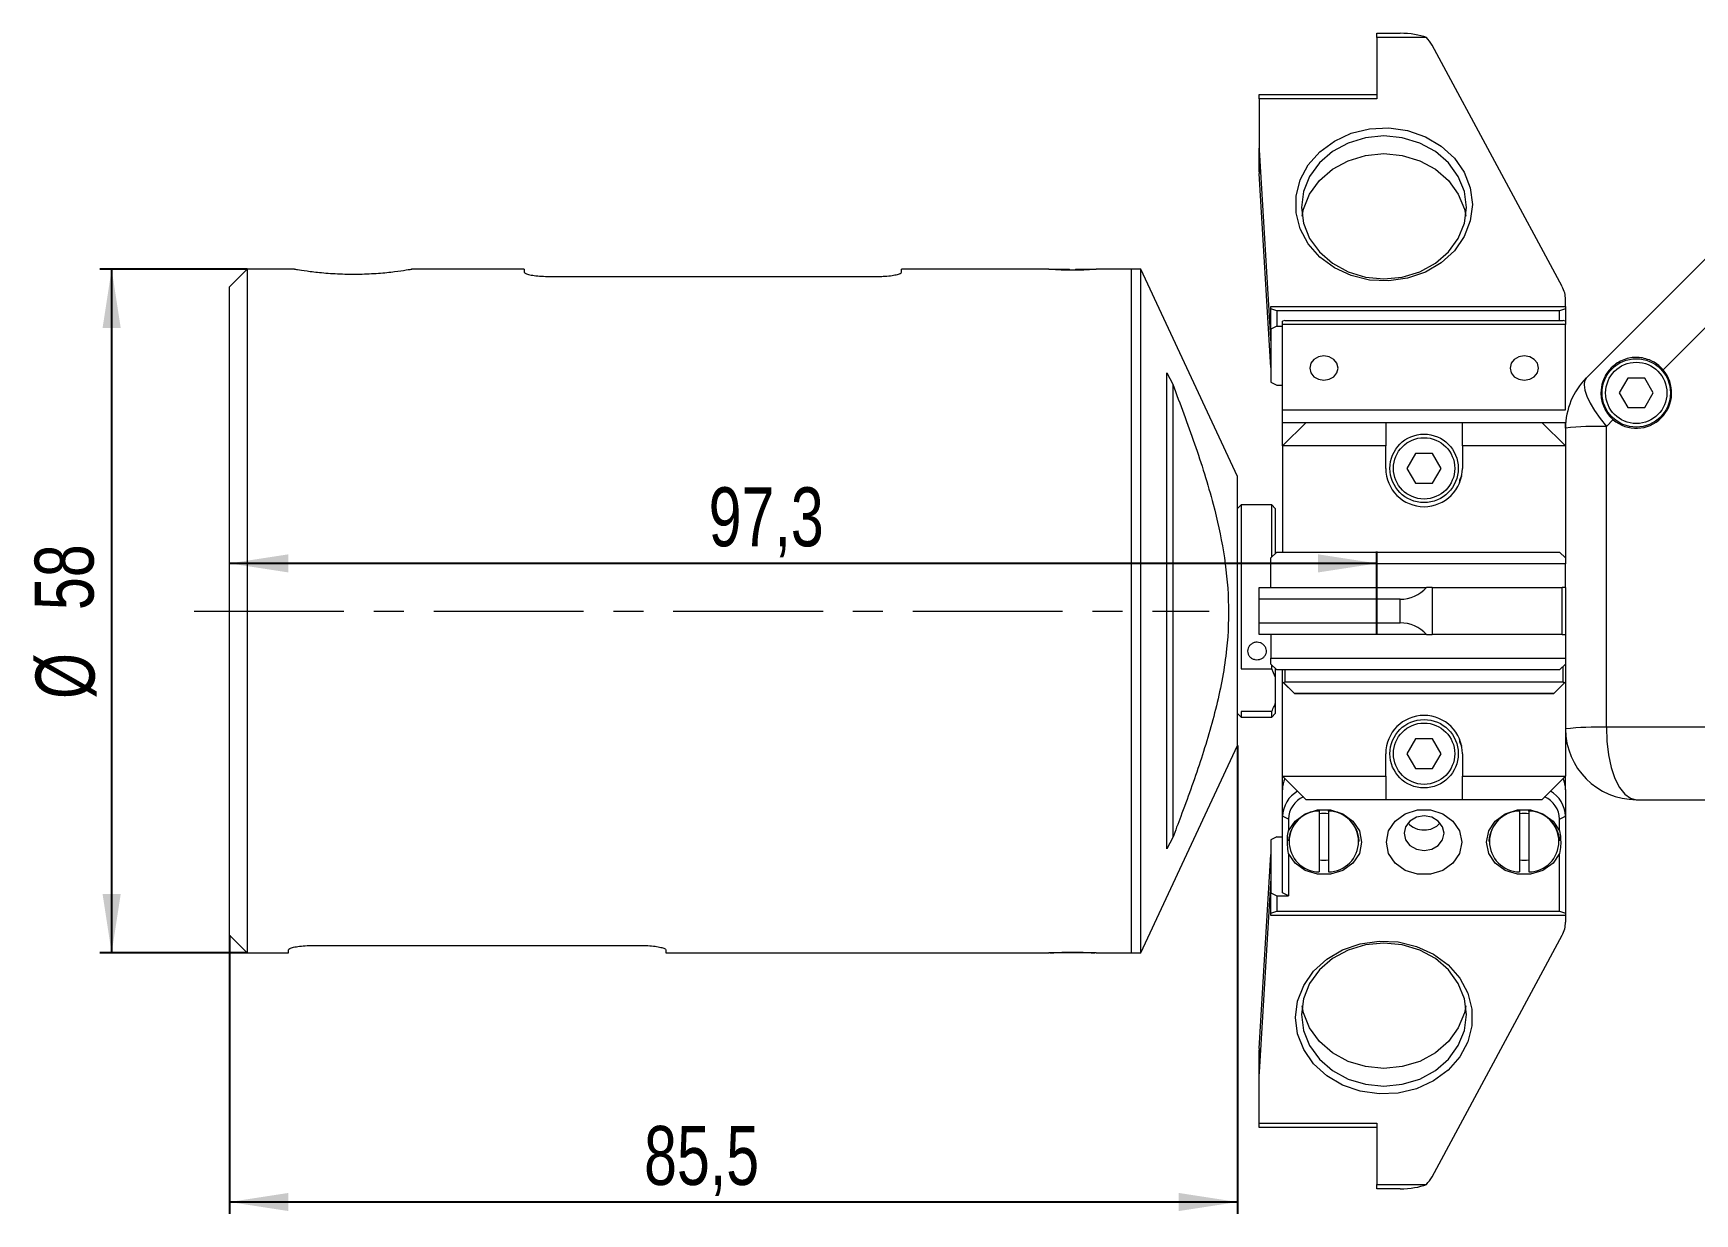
# Model space of a CAD drawing. Header units: millimetres. Extents: x 19 to 674, y 27 to 673.
# Drawn here: x 19.3 to 160.2, y 565.5 to 665.6 of the extents above; entities that cross this region are included whole.
import ezdxf

# ---------------------------------------------------------------- set-up
doc = ezdxf.new("R2010")
doc.units = ezdxf.units.MM
doc.linetypes.add('CENTERX2', pattern=[20.32, 12.7, -2.54, 2.54, -2.54])
doc.layers.add('FORMAT', color=7, linetype='Continuous')
doc.styles.add('SLDTEXTSTYLE0', font='TXT', dxfattribs={"width": 0.75})
doc.dimstyles.new('SLDDIMSTYLE0', dxfattribs={"dimtxt": 5, "dimasz": 5, "dimexe": 0, "dimexo": 0.0625, "dimgap": 1.25, "dimtad": 2, "dimdec": 1, "dimrnd": 1e-09, "dimzin": 12, "dimdsep": 46, "dimtxsty": 'SLDTEXTSTYLE0', "dimsah": 1, "dimcen": 0.09, "dimadec": 0, "dimazin": 3, "dimtfac": 1, "dimtdec": 1, "dimtofl": 0, "dimtmove": 0, "dimatfit": 3, "dimfxl": 0, "dimfrac": 2, "dimtolj": 1, "dimtzin": 12, "dimarcsym": 0})

# ---------------------------------------------------------------- blocks, each defined once
blk = doc.blocks.new('_D_3')
at = {"layer": 'FORMAT', "transparency": 16777216}
for p, q in [((37.44, 645.57), (24.94, 645.57)), ((25.94, 645.57), (25.94, 587.57)), ((37.44, 587.57), (24.94, 587.57))]:
    blk.add_line(p, q, dxfattribs=at)
for points in [[(25.94, 645.57), (25.17, 640.57), (26.71, 640.57)], [(25.94, 587.57), (26.71, 592.57), (25.17, 592.57)]]:
    blk.add_solid(points, dxfattribs=at)
at = {"layer": 'FORMAT', "transparency": 16777216, "char_height": 5, "attachment_point": 1, "rotation": 90, "style": 'SLDTEXTSTYLE0'}
for s, insert in [('58', (19.41, 616.65)), ('%%c', (19.49, 609.11))]:
    blk.add_mtext(s, dxfattribs=dict(at, insert=insert))
blk = doc.blocks.new('_D_4')
at = {"layer": 'FORMAT', "transparency": 16777216}
for p, q in [((121.44, 605.16), (121.44, 565.45)), ((35.94, 589.07), (35.94, 565.45)), ((121.44, 566.45), (35.94, 566.45))]:
    blk.add_line(p, q, dxfattribs=at)
for points in [[(35.94, 566.45), (40.94, 565.68), (40.94, 567.22)], [(121.44, 566.45), (116.44, 567.22), (116.44, 565.68)]]:
    blk.add_solid(points, dxfattribs=at)
at = {"layer": 'FORMAT', "transparency": 16777216, "insert": (71.1, 572.9), "char_height": 5, "attachment_point": 1, "style": 'SLDTEXTSTYLE0'}
blk.add_mtext('85,5', dxfattribs=at)
blk = doc.blocks.new('_D_5')
at = {"layer": 'FORMAT', "transparency": 16777216}
for p, q in [((133.26, 614.57), (133.26, 621.61)), ((133.26, 620.61), (35.94, 620.61))]:
    blk.add_line(p, q, dxfattribs=at)
for points in [[(35.94, 620.61), (40.94, 619.84), (40.94, 621.38)], [(133.26, 620.61), (128.26, 621.38), (128.26, 619.84)]]:
    blk.add_solid(points, dxfattribs=at)
at = {"layer": 'FORMAT', "transparency": 16777216, "insert": (76.58, 627.06), "char_height": 5, "attachment_point": 1, "style": 'SLDTEXTSTYLE0'}
blk.add_mtext('97,3', dxfattribs=at)

msp = doc.modelspace()

# ---------------------------------------------------------------- linework, layer by layer
at = {"color": 7, "linetype": 'Continuous', "lineweight": 15}
for p, q in [((133.26, 665.57), (135.22, 665.57)), ((133.26, 665.21), (133.26, 665.57)), ((133.26, 665.21), (133.26, 660.01)), ((137.46, 665.21), (133.26, 665.21)), ((148.98, 644.08), (137.94, 664.57)), ((123.26, 660.37), (133.26, 660.37)), ((123.26, 660.01), (123.26, 660.37)), ((123.26, 660.01), (123.26, 655.82)), ((133.26, 660.01), (123.26, 660.01)), ((123.26, 653.82), (123.26, 655.82)), ((123.26, 655.68), (123.26, 653.68)), ((123.26, 655.68), (124.26, 639.22)), ((124.26, 637.22), (123.26, 653.68)), ((162.37, 647.68), (151.01, 636.33)), ((37.44, 645.57), (35.94, 644.07)), ((41.44, 645.57), (37.44, 645.57)), ((37.44, 645.57), (37.44, 587.57)), ((60.94, 645.57), (51.37, 645.57)), ((60.94, 645.57), (60.94, 645.3)), ((105.44, 645.57), (92.94, 645.57)), ((92.94, 645.3), (92.94, 645.57)), ((105.44, 645.57), (107.19, 645.57)), ((107.19, 645.51), (107.19, 645.57)), ((107.69, 645.57), (107.69, 645.51)), ((107.69, 645.57), (109.44, 645.57)), ((112.44, 645.57), (109.44, 645.57)), ((113.24, 645.57), (112.44, 645.57)), ((112.44, 616.57), (112.44, 645.57)), ((121.44, 627.99), (113.24, 645.57)), ((113.24, 616.57), (113.24, 645.57)), ((35.94, 589.07), (35.94, 644.07)), ((62.94, 644.95), (90.94, 644.95)), ((149.26, 642.39), (149.26, 642.98)), ((157.53, 637.03), (164.08, 643.57)), ((124.26, 642.39), (149.26, 642.39)), ((124.26, 642.21), (124.26, 642.39)), ((124.26, 640.47), (124.26, 642.21)), ((124.76, 642.02), (124.26, 642.21)), ((124.76, 642.02), (124.76, 640.72)), ((148.76, 642.02), (124.76, 642.02)), ((149.26, 642.21), (148.76, 642.02)), ((148.76, 641.22), (148.76, 642.02)), ((149.26, 642.39), (149.26, 642.21)), ((149.26, 642.21), (149.26, 641.15)), ((124.76, 640.72), (124.26, 640.47)), ((124.26, 640.47), (124.26, 639.22)), ((124.76, 640.72), (125.26, 640.72)), ((125.46, 641.22), (125.26, 641.15)), ((125.26, 640.86), (125.26, 641.15)), ((149.26, 640.86), (125.26, 640.86)), ((125.26, 633.63), (125.26, 640.86)), ((125.46, 641.22), (149.06, 641.22)), ((149.26, 641.15), (149.06, 641.22)), ((149.26, 641.15), (149.26, 640.86)), ((149.26, 633.63), (149.26, 640.86)), ((124.26, 639.22), (124.26, 637.22)), ((124.26, 637.22), (124.26, 635.97)), ((115.44, 636.76), (115.94, 635.8)), ((115.44, 596.39), (115.44, 636.76)), ((115.94, 635.8), (115.94, 597.35)), ((124.26, 635.97), (124.76, 635.72)), ((124.76, 635.72), (125.26, 635.72)), ((154.54, 636.32), (153.81, 635.07)), ((155.98, 636.32), (154.54, 636.32)), ((156.7, 635.07), (155.98, 636.32)), ((153.81, 635.07), (154.54, 633.82)), ((155.98, 633.82), (156.7, 635.07)), ((125.26, 633.63), (149.26, 633.63)), ((125.26, 632.57), (125.26, 633.63)), ((152.73, 632.22), (153.3, 632.8)), ((154.54, 633.82), (155.98, 633.82)), ((125.26, 630.57), (127.26, 632.57)), ((125.26, 632.57), (127.26, 632.57)), ((125.26, 630.57), (125.26, 632.57)), ((127.26, 632.57), (134.01, 632.57)), ((134.01, 632.57), (134.01, 630.57)), ((134.01, 632.57), (140.51, 632.57)), ((140.51, 632.57), (147.26, 632.57)), ((140.51, 630.57), (140.51, 632.57)), ((147.26, 632.57), (149.26, 630.57)), ((147.26, 632.57), (149.26, 632.57)), ((149.26, 632.09), (149.26, 632.57)), ((149.26, 632.09), (149.26, 621.07)), ((152.73, 606.71), (152.73, 632.22)), ((134.01, 630.57), (125.26, 630.57)), ((125.26, 630.57), (125.26, 621.57)), ((134.01, 628.67), (134.01, 630.57)), ((140.51, 630.57), (140.51, 628.67)), ((149.26, 630.57), (140.51, 630.57)), ((136.54, 629.92), (135.81, 628.67)), ((135.81, 628.67), (136.54, 627.42)), ((137.98, 629.92), (136.54, 629.92)), ((138.7, 628.67), (137.98, 629.92)), ((137.98, 627.42), (138.7, 628.67)), ((121.44, 616.57), (121.44, 627.99)), ((136.54, 627.42), (137.98, 627.42)), ((140.39, 627.8), (140.26, 627.58)), ((140.26, 627.42), (140.26, 627.47)), ((121.74, 625.57), (121.44, 625.27)), ((124.34, 625.57), (121.74, 625.57)), ((121.74, 625.57), (121.74, 611.67)), ((124.64, 625.27), (124.34, 625.57)), ((124.34, 621.15), (124.34, 625.57)), ((124.64, 625.27), (124.64, 621.45)), ((124.26, 621.07), (124.76, 621.57)), ((124.76, 621.57), (148.76, 621.57)), ((148.76, 621.57), (149.26, 621.07)), ((124.26, 620.57), (124.26, 621.07)), ((149.26, 620.57), (124.26, 620.57)), ((124.26, 618.57), (124.26, 620.57)), ((149.26, 621.07), (149.26, 620.57)), ((149.26, 618.57), (149.26, 620.57)), ((123.26, 617.57), (123.26, 618.57)), ((123.26, 618.57), (133.26, 618.57)), ((133.26, 617.57), (123.26, 617.57)), ((123.26, 615.57), (123.26, 617.57)), ((133.26, 618.57), (137.46, 618.57)), ((133.26, 617.57), (133.26, 618.57)), ((135.22, 617.57), (133.26, 617.57)), ((133.26, 615.57), (133.26, 617.57)), ((135.22, 615.57), (135.22, 617.57)), ((137.94, 618.57), (137.46, 618.57)), ((137.94, 618.57), (137.94, 614.57)), ((137.94, 618.57), (148.98, 618.57)), ((148.98, 614.57), (148.98, 618.57)), ((149.26, 618.57), (148.98, 618.57)), ((149.26, 618.57), (149.26, 614.57)), ((112.44, 587.57), (112.44, 616.57)), ((113.24, 587.57), (113.24, 616.57)), ((121.44, 605.16), (121.44, 616.57)), ((123.26, 614.57), (123.26, 615.57)), ((123.26, 615.57), (133.26, 615.57)), ((133.26, 614.57), (123.26, 614.57)), ((124.26, 614.57), (124.26, 612.57)), ((133.26, 615.57), (135.22, 615.57)), ((133.26, 614.57), (133.26, 615.57)), ((137.46, 614.57), (133.26, 614.57)), ((137.46, 614.57), (137.94, 614.57)), ((148.98, 614.57), (137.94, 614.57)), ((148.98, 614.57), (149.26, 614.57)), ((149.26, 614.57), (149.26, 612.57)), ((121.74, 611.67), (124.34, 611.67)), ((124.26, 612.07), (124.26, 612.57)), ((124.26, 612.57), (149.26, 612.57)), ((124.76, 611.57), (124.26, 612.07)), ((124.34, 611.67), (124.34, 611.99)), ((124.64, 610.99), (124.34, 611.67)), ((124.64, 611.69), (124.64, 610.99)), ((149.26, 612.07), (148.76, 611.57)), ((149.06, 610.57), (149.06, 611.87)), ((149.26, 612.57), (149.26, 612.07)), ((149.26, 612.07), (149.26, 610.57)), ((124.64, 610.99), (124.64, 608.72)), ((148.76, 611.57), (124.76, 611.57)), ((125.26, 610.57), (125.26, 611.57)), ((125.26, 610.57), (125.36, 610.47)), ((126.26, 609.57), (125.26, 610.57)), ((125.26, 610.57), (125.26, 610.57)), ((125.26, 602.57), (125.26, 610.57)), ((125.36, 610.47), (125.46, 610.57)), ((125.36, 610.47), (126.26, 609.57)), ((125.46, 611.57), (125.46, 610.57)), ((125.46, 610.57), (149.06, 610.57)), ((149.26, 610.57), (148.26, 609.57)), ((148.26, 609.57), (149.16, 610.47)), ((149.06, 610.57), (149.16, 610.47)), ((149.16, 610.47), (149.26, 610.57)), ((149.26, 610.57), (149.26, 606.57)), ((148.26, 609.57), (126.26, 609.57)), ((126.26, 609.57), (126.26, 609.57)), ((126.26, 609.57), (148.26, 609.57)), ((148.26, 609.57), (148.26, 609.57)), ((121.44, 607.87), (121.74, 607.57)), ((124.34, 608.04), (121.74, 608.04)), ((121.74, 608.04), (121.74, 607.57)), ((121.74, 607.57), (124.34, 607.57)), ((124.34, 607.57), (124.34, 608.04)), ((124.34, 607.57), (124.64, 607.87)), ((124.64, 608.72), (124.64, 607.87)), ((149.26, 606.57), (149.26, 602.57)), ((164.02, 606.71), (152.73, 606.71)), ((113.24, 587.57), (121.44, 605.16)), ((136.54, 605.72), (135.81, 604.47)), ((137.98, 605.72), (136.54, 605.72)), ((138.7, 604.47), (137.98, 605.72)), ((140.26, 605.67), (140.26, 605.72)), ((140.26, 605.56), (140.39, 605.35)), ((134.01, 602.57), (134.01, 604.47)), ((135.81, 604.47), (136.54, 603.22)), ((136.54, 603.22), (137.98, 603.22)), ((137.98, 603.22), (138.7, 604.47)), ((140.51, 604.47), (140.51, 602.57)), ((125.26, 602.57), (134.01, 602.57)), ((127.26, 600.57), (125.26, 602.57)), ((125.26, 601.42), (125.26, 602.57)), ((134.01, 602.57), (134.01, 600.57)), ((140.51, 602.57), (149.26, 602.57)), ((140.51, 600.57), (140.51, 602.57)), ((149.26, 602.57), (147.26, 600.57)), ((149.26, 601.42), (149.26, 602.57)), ((125.26, 599.17), (125.26, 601.42)), ((134.01, 600.57), (127.26, 600.57)), ((140.51, 600.57), (134.01, 600.57)), ((147.26, 600.57), (140.51, 600.57)), ((149.26, 601.42), (149.26, 599.17)), ((155.26, 600.57), (166.55, 600.57)), ((125.76, 598.92), (125.26, 599.17)), ((125.26, 592.67), (125.26, 599.17)), ((128.36, 599.64), (128.36, 599.59)), ((128.36, 599.59), (128.36, 594.44)), ((129.16, 599.59), (129.16, 599.64)), ((129.16, 599.59), (129.16, 594.44)), ((145.36, 599.64), (145.36, 599.59)), ((145.36, 599.59), (145.36, 594.44)), ((146.16, 599.59), (146.16, 599.64)), ((146.16, 599.59), (146.16, 594.44)), ((148.76, 598.92), (149.26, 599.17)), ((149.26, 599.17), (149.26, 590.94)), ((125.76, 598.92), (125.76, 597.93)), ((148.76, 597.93), (148.76, 598.92)), ((115.94, 597.35), (115.44, 596.39)), ((124.76, 597.42), (124.26, 597.17)), ((124.26, 597.17), (124.26, 595.92)), ((124.76, 597.42), (125.26, 597.42)), ((131.76, 597.02), (131.76, 597.07)), ((142.76, 597.07), (142.76, 597.02)), ((123.26, 579.47), (124.26, 595.92)), ((124.26, 595.92), (124.26, 593.92)), ((125.76, 596.01), (125.76, 592.42)), ((148.76, 591.12), (148.76, 596.01)), ((124.26, 593.92), (123.26, 577.47)), ((124.26, 593.92), (124.26, 592.67)), ((124.26, 592.67), (124.76, 592.42)), ((124.26, 590.94), (124.26, 592.67)), ((124.76, 592.42), (124.76, 591.12)), ((124.76, 592.42), (125.76, 592.42)), ((125.76, 592.42), (125.26, 592.67)), ((124.26, 590.94), (124.76, 591.12)), ((124.26, 590.76), (124.26, 590.94)), ((149.26, 590.76), (124.26, 590.76)), ((124.76, 591.12), (148.76, 591.12)), ((148.76, 591.12), (149.26, 590.94)), ((149.26, 590.94), (149.26, 590.76)), ((149.26, 590.76), (149.26, 590.17)), ((35.94, 589.07), (37.44, 587.57)), ((40.94, 587.57), (40.94, 587.85)), ((42.94, 588.2), (70.94, 588.2)), ((72.94, 587.85), (72.94, 587.57)), ((137.94, 568.58), (148.98, 589.07)), ((37.44, 587.57), (40.94, 587.57)), ((72.94, 587.57), (105.44, 587.57)), ((106.14, 587.57), (105.44, 587.57)), ((106.14, 587.57), (106.14, 587.61)), ((106.56, 587.57), (106.14, 587.57)), ((106.56, 587.63), (106.56, 587.57)), ((109.44, 587.57), (106.56, 587.57)), ((109.44, 587.57), (112.44, 587.57)), ((112.44, 587.57), (113.24, 587.57)), ((123.26, 579.47), (123.26, 577.47)), ((123.26, 577.33), (123.26, 579.33)), ((123.26, 573.14), (123.26, 577.33)), ((123.26, 573.14), (133.26, 573.14)), ((123.26, 572.77), (123.26, 573.14)), ((133.26, 572.77), (123.26, 572.77)), ((133.26, 573.14), (133.26, 567.94)), ((133.26, 567.94), (137.46, 567.94)), ((133.26, 567.58), (133.26, 567.94)), ((135.22, 567.58), (133.26, 567.58))]:
    msp.add_line(p, q, dxfattribs=at)
at = {"color": 7, "linetype": 'Continuous', "lineweight": 15, "flags": 128}
for points in [[(141.36, 651.05), (141.18, 649.66), (140.66, 648.32), (139.83, 647.12), (138.71, 646.1), (137.37, 645.31), (135.86, 644.79), (134.26, 644.57), (132.64, 644.64), (131.08, 645.02), (129.65, 645.68), (128.41, 646.58), (127.43, 647.7), (126.75, 648.98), (126.4, 650.35), (126.4, 651.75), (126.75, 653.13), (127.43, 654.4), (128.41, 655.52), (129.65, 656.43), (131.08, 657.09), (132.64, 657.46), (134.26, 657.54), (135.86, 657.31), (137.37, 656.79), (138.71, 656), (139.83, 654.98), (140.66, 653.78), (141.18, 652.45), (141.36, 651.05)], [(140.86, 650.8), (140.68, 652.15), (140.16, 653.43), (139.33, 654.58), (138.22, 655.54), (136.89, 656.26), (135.41, 656.71), (133.86, 656.86), (132.3, 656.71), (130.82, 656.26), (129.49, 655.54), (128.38, 654.58), (127.55, 653.43), (127.03, 652.15), (126.86, 650.8), (127.03, 649.45), (127.55, 648.17), (128.38, 647.02), (129.49, 646.06), (130.82, 645.34), (132.3, 644.89), (133.86, 644.74), (135.41, 644.89), (136.89, 645.34), (138.22, 646.06), (139.33, 647.02), (140.16, 648.17), (140.68, 649.45), (140.86, 650.8)], [(126.91, 650.05), (127.03, 650.65), (127.55, 651.93), (128.38, 653.08), (129.49, 654.04), (130.82, 654.76), (132.3, 655.21), (133.86, 655.36), (135.41, 655.21), (136.89, 654.76), (138.22, 654.04), (139.33, 653.08), (140.16, 651.93), (140.68, 650.65), (140.8, 650.05)], [(128.76, 636.14), (129.22, 636.22), (129.61, 636.44), (129.87, 636.78), (129.96, 637.18), (129.87, 637.58), (129.61, 637.91), (129.22, 638.14), (128.76, 638.22), (128.3, 638.14), (127.91, 637.91), (127.65, 637.58), (127.56, 637.18), (127.65, 636.78), (127.91, 636.44), (128.3, 636.22), (128.76, 636.14)], [(145.76, 636.14), (146.22, 636.22), (146.61, 636.44), (146.87, 636.78), (146.96, 637.18), (146.87, 637.58), (146.61, 637.91), (146.22, 638.14), (145.76, 638.22), (145.3, 638.14), (144.91, 637.91), (144.65, 637.58), (144.56, 637.18), (144.65, 636.78), (144.91, 636.44), (145.3, 636.22), (145.76, 636.14)], [(151.01, 636.33), (150.87, 636.08), (150.83, 635.74), (150.9, 635.3), (151.08, 634.79), (151.36, 634.21), (151.73, 633.58), (152.19, 632.91), (152.73, 632.22)], [(152.73, 606.71), (152.76, 605.52), (152.9, 604.37), (153.13, 603.31), (153.45, 602.38), (153.83, 601.61), (154.28, 601.04), (154.76, 600.69), (155.26, 600.57)], [(125.76, 597.93), (126.32, 598.76), (127.17, 599.38), (128.21, 599.7), (129.32, 599.7), (130.36, 599.37), (131.21, 598.75), (131.77, 597.92), (131.96, 596.97), (131.77, 596.02), (131.21, 595.19), (130.36, 594.57), (129.32, 594.24), (128.21, 594.24), (127.17, 594.56), (126.32, 595.18), (125.76, 596.01)], [(140.46, 596.97), (140.26, 596.02), (139.71, 595.19), (138.86, 594.57), (137.81, 594.24), (136.7, 594.24), (135.66, 594.57), (134.81, 595.19), (134.25, 596.02), (134.06, 596.97), (134.25, 597.92), (134.81, 598.75), (135.66, 599.37), (136.7, 599.7), (137.81, 599.7), (138.86, 599.37), (139.71, 598.75), (140.26, 597.92), (140.46, 596.97)], [(138.96, 597.72), (138.83, 598.28), (138.46, 598.76), (137.91, 599.08), (137.26, 599.19), (136.61, 599.08), (136.06, 598.76), (135.69, 598.28), (135.56, 597.72), (135.69, 597.16), (136.06, 596.68), (136.61, 596.36), (137.26, 596.25), (137.91, 596.36), (138.46, 596.68), (138.83, 597.16), (138.96, 597.72)], [(148.76, 596.01), (148.2, 595.18), (147.34, 594.56), (146.3, 594.24), (145.19, 594.24), (144.15, 594.57), (143.3, 595.19), (142.75, 596.02), (142.56, 596.97), (142.75, 597.92), (143.3, 598.75), (144.15, 599.37), (145.19, 599.7), (146.3, 599.7), (147.34, 599.38), (148.2, 598.76), (148.76, 597.93)], [(126.36, 582.1), (126.53, 583.49), (127.05, 584.82), (127.89, 586.03), (129, 587.05), (130.34, 587.83), (131.85, 588.35), (133.45, 588.58), (135.07, 588.51), (136.63, 588.13), (138.06, 587.47), (139.3, 586.56), (140.28, 585.44), (140.96, 584.17), (141.31, 582.8), (141.31, 581.39), (140.96, 580.02), (140.28, 578.75), (139.3, 577.63), (138.06, 576.72), (136.63, 576.06), (135.07, 575.69), (133.45, 575.61), (131.85, 575.84), (130.34, 576.36), (129, 577.15), (127.89, 578.17), (127.05, 579.37), (126.53, 580.7), (126.36, 582.1)], [(126.86, 582.35), (127.03, 581), (127.55, 579.72), (128.38, 578.57), (129.49, 577.61), (130.82, 576.88), (132.3, 576.44), (133.86, 576.28), (135.41, 576.44), (136.89, 576.88), (138.22, 577.61), (139.33, 578.57), (140.16, 579.72), (140.68, 581), (140.86, 582.35), (140.68, 583.69), (140.16, 584.98), (139.33, 586.13), (138.22, 587.09), (136.89, 587.81), (135.41, 588.26), (133.86, 588.41), (132.3, 588.26), (130.82, 587.81), (129.49, 587.09), (128.38, 586.13), (127.55, 584.98), (127.03, 583.69), (126.86, 582.35)], [(140.8, 583.1), (140.68, 582.5), (140.16, 581.22), (139.33, 580.07), (138.22, 579.11), (136.89, 578.38), (135.41, 577.94), (133.86, 577.78), (132.3, 577.94), (130.82, 578.38), (129.49, 579.11), (128.38, 580.07), (127.55, 581.22), (127.03, 582.5), (126.91, 583.1)]]:
    msp.add_lwpolyline(points, dxfattribs=at)
at = {"color": 7, "linetype": 'Continuous', "lineweight": 15}
for centre, radius in [((155.26, 635.07), 2.9), ((155.26, 635.07), 2.6), ((137.26, 628.67), 2.9), ((137.26, 628.67), 2.6), ((137.26, 604.47), 2.9), ((137.26, 604.47), 2.6)]:
    msp.add_circle(centre, radius, dxfattribs=at)
for centre, radius, start, end in [((135.65, 663.33), 2.6, 28.4772, 46.1042), ((125.51, 655.82), 2.25, 179.9999, 183.465), ((125.51, 653.82), 2.25, 180.0001, 183.4649), ((107.44, 673.09), 27.59, 265.971, 274.0289), ((146.95, 642.97), 2.31, 0.1709, 28.5468), ((155.26, 635.07), 3, 229.3302, 40.6698), ((155.26, 632.09), 6, 135, 180), ((152.09, 603.52), 28.71, 88.7263, 95.6569), ((137.26, 628.67), 3.25, 180, 0), ((141.26, 627.47), 1, 143.8899, 180), ((135.22, 620.57), 3, 270, 318.1897), ((135.22, 612.57), 3, 41.8103, 90), ((137.26, 604.47), 3.25, 0, 180), ((152.09, 578.01), 28.71, 88.7264, 95.6568), ((155.26, 606.57), 6, 180, 270), ((141.26, 605.67), 1, 180, 216.1101), ((127.56, 601.41), 2.31, 155.5306, 179.8413), ((146.96, 601.41), 2.3, 0.1349, 24.4931), ((127.79, 599.09), 2.53, 119.6686, 178.3433), ((127.91, 598.84), 2.16, 114.2121, 177.8352), ((146.6, 598.84), 2.16, 2.1649, 65.7879), ((146.74, 599.11), 2.51, 1.423, 60.565), ((128.51, 596.89), 2.76, 93.149, 176.2947), ((128.39, 597.02), 2.58, 90.819, 269.181), ((128.76, 596.76), 2.65, 81.3181, 98.6819), ((129.01, 596.89), 2.76, 3.7053, 86.851), ((129.12, 597.02), 2.58, 270.819, 89.181), ((145.51, 596.89), 2.76, 93.149, 176.2947), ((145.39, 597.02), 2.58, 90.819, 269.181), ((145.76, 596.76), 2.65, 81.3181, 98.6819), ((146.01, 596.89), 2.76, 3.7053, 86.851), ((146.12, 597.02), 2.58, 270.819, 89.181), ((137.22, 599.77), 1.77, 221.5365, 271.2678), ((137.3, 599.77), 1.77, 268.7322, 318.4635), ((128.76, 598.08), 2.65, 261.3181, 278.6819), ((145.76, 598.08), 2.65, 261.3181, 278.6819), ((146.95, 590.18), 2.31, 331.4532, 359.8291), ((125.51, 579.33), 2.25, 176.535, 180), ((125.51, 577.33), 2.25, 176.535, 180), ((135.65, 569.82), 2.6, 313.8963, 331.5227)]:
    msp.add_arc(centre, radius, start, end, dxfattribs=at)
for centre, start_param, end_param in [((135.22, 664.47), 0.729728, 1.570796), ((135.22, 568.67), 4.712389, 5.553458)]:
    msp.add_ellipse(centre, major_axis=(3, 0), ratio=0.366025, start_param=start_param, end_param=end_param, dxfattribs=at)
for points, knots in [([(41.44, 645.57), (41.49, 645.56), (41.6, 645.54), (42.45, 645.41), (43.7, 645.26), (45.28, 645.15), (46.98, 645.13), (48.61, 645.21), (50.01, 645.35), (50.98, 645.5), (51.45, 645.58), (51.39, 645.57), (51.37, 645.56)], [0, 0, 0, 0, 0.106296, 0.212555, 0.31978, 0.427701, 0.534552, 0.640232, 0.746466, 0.854106, 0.961832, 1, 1, 1, 1]), ([(107.06, 645.51), (107.18, 645.51), (107.38, 645.5), (107.57, 645.51), (107.64, 645.51)], [0, 0, 0, 0, 0.645796, 1, 1, 1, 1]), ([(60.94, 645.3), (60.94, 645.29), (60.95, 645.24), (61.1, 645.16), (61.5, 645.06), (62.06, 644.98), (62.58, 644.95), (62.87, 644.95), (62.94, 644.95)], [0, 0, 0, 0, 0.070204, 0.286481, 0.504426, 0.721796, 0.935755, 1, 1, 1, 1]), ([(90.94, 644.95), (91.09, 644.95), (91.46, 644.95), (92.02, 645), (92.52, 645.09), (92.86, 645.2), (92.94, 645.26), (92.94, 645.3), (92.94, 645.3)], [0, 0, 0, 0, 0.146393, 0.355103, 0.566196, 0.781345, 0.999173, 1, 1, 1, 1]), ([(157.53, 637.03), (157.41, 637.16), (157.05, 637.53), (156.25, 637.97), (155.19, 638.15), (154.26, 637.95), (153.53, 637.55), (153.05, 637.13), (152.65, 636.6), (152.34, 635.91), (152.2, 635.01), (152.4, 633.95), (152.87, 633.2), (153.23, 632.86), (153.3, 632.8)], [0, 0, 0, 0, 0.048786, 0.143385, 0.280078, 0.422728, 0.487052, 0.552076, 0.599989, 0.658263, 0.751061, 0.862072, 0.973306, 1, 1, 1, 1]), ([(115.94, 635.8), (116.57, 634.13), (117.84, 630.77), (119.33, 626.04), (120.32, 621.6), (120.75, 617.48), (120.6, 613.08), (119.72, 608.5), (118.32, 603.77), (116.98, 600.08), (116.16, 597.94), (115.94, 597.35)], [0, 0, 0, 0, 0.1349989, 0.2699164, 0.373564, 0.4774464, 0.5807327, 0.704098, 0.8279843, 0.9518652, 1, 1, 1, 1]), ([(123.09, 613.92), (123.18, 613.91), (123.36, 613.9), (123.59, 613.77), (123.78, 613.57), (123.88, 613.34), (123.9, 613.08), (123.82, 612.84), (123.66, 612.64), (123.44, 612.5), (123.18, 612.43), (122.9, 612.45), (122.65, 612.54), (122.45, 612.7), (122.32, 612.92), (122.27, 613.17), (122.32, 613.42), (122.45, 613.65), (122.66, 613.82), (122.88, 613.91), (123.03, 613.92), (123.09, 613.92)], [0, 0, 0, 0, 0.053544, 0.107083, 0.160755, 0.214515, 0.26813, 0.321595, 0.375137, 0.428863, 0.482595, 0.536144, 0.589606, 0.643213, 0.696971, 0.75065, 0.804145, 0.857637, 0.911311, 0.96507, 1, 1, 1, 1]), ([(124.34, 608.04), (124.41, 608.19), (124.52, 608.41), (124.61, 608.64), (124.64, 608.72)], [0, 0, 0, 0, 0.664288, 1, 1, 1, 1]), ([(125.76, 596.01), (125.7, 596.48), (125.61, 597.17), (125.72, 597.75), (125.76, 597.93)], [0, 0, 0, 0, 0.681626, 1, 1, 1, 1]), ([(148.76, 597.93), (148.82, 597.52), (148.9, 596.92), (148.79, 596.23), (148.76, 596.01)], [0, 0, 0, 0, 0.681626, 1, 1, 1, 1]), ([(40.94, 587.85), (40.96, 587.88), (41, 587.95), (41.35, 588.06), (41.86, 588.15), (42.43, 588.19), (42.79, 588.2), (42.94, 588.2)], [0, 0, 0, 0, 0.2148219, 0.4324117, 0.6503471, 0.8656947, 1, 1, 1, 1]), ([(70.94, 588.2), (71.16, 588.2), (71.6, 588.19), (72.19, 588.12), (72.65, 588.02), (72.9, 587.93), (72.93, 587.87), (72.94, 587.85)], [0, 0, 0, 0, 0.210023, 0.419959, 0.632272, 0.848522, 1, 1, 1, 1]), ([(105.53, 587.57), (105.56, 587.58), (105.61, 587.58), (106.05, 587.61), (106.58, 587.63), (107.06, 587.64), (107.44, 587.64), (107.81, 587.64), (108.29, 587.63), (108.82, 587.61), (109.26, 587.58), (109.31, 587.58), (109.34, 587.57)], [0, 0, 0, 0, 0.126312, 0.251838, 0.376147, 0.437994, 0.50006, 0.561781, 0.623908, 0.748025, 0.873442, 1, 1, 1, 1])]:
    msp.add_open_spline(points, degree=3, knots=knots, dxfattribs=at)
at = {"layer": 'FORMAT', "linetype": 'CENTERX2', "lineweight": 0}
msp.add_line((32.94, 616.57), (119.02, 616.57), dxfattribs=at)

# ---------------------------------------------------------------- dimensions: what is measured, and where the dimension line sits
at = {"layer": 'FORMAT'}
dim = msp.add_linear_dim(base=(25.94, 587.57), p1=(37.44, 645.57), p2=(37.44, 587.57), angle=90, text='%%c<>', dimstyle='SLDDIMSTYLE0', dxfattribs=at)
dim.commit()
dim.dimension.update_dxf_attribs({"geometry": '_D_3', "text_midpoint": (25.94, 616.57), "dimtype": 160})
for base, p1, p2, picture, middle in [((35.94, 620.61), (133.26, 614.57), (35.94, 644.07), '_D_5', (83.05, 620.61)), ((35.94, 566.45), (121.44, 605.16), (35.94, 589.07), '_D_4', (77.57, 566.45))]:
    dim = msp.add_linear_dim(base=base, p1=p1, p2=p2, dimstyle='SLDDIMSTYLE0', dxfattribs=at)
    dim.commit()
    dim.dimension.update_dxf_attribs({"geometry": picture, "text_midpoint": middle, "dimtype": 160})

doc.saveas('drawing.dxf')
